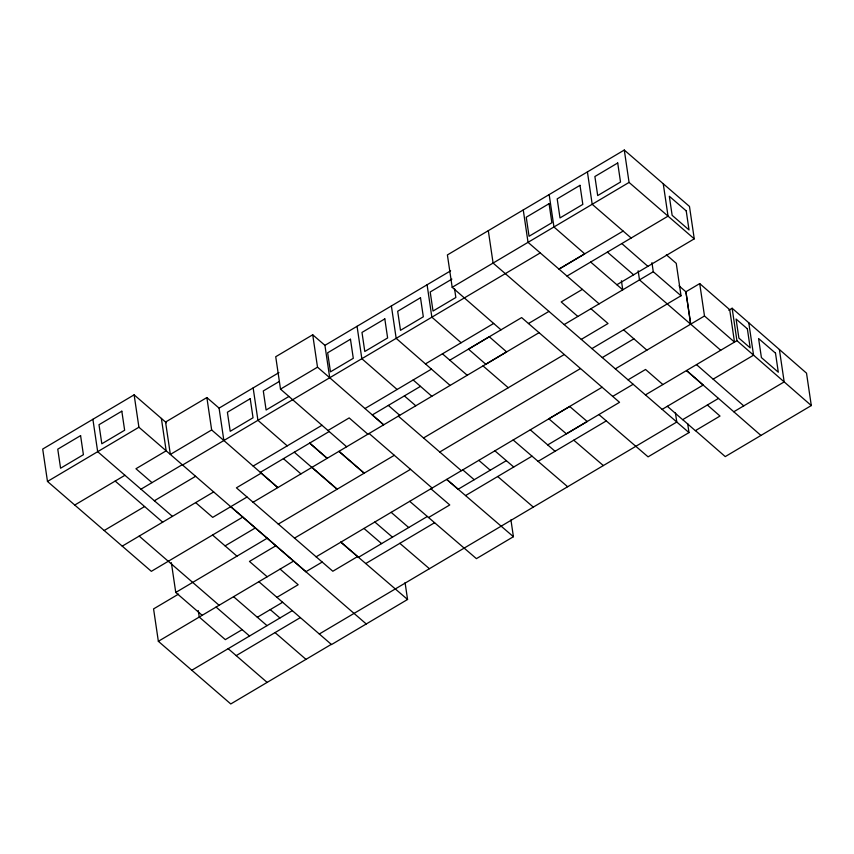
<?xml version="1.0" encoding="UTF-8"?>
<svg xmlns="http://www.w3.org/2000/svg" width="854" height="854" viewBox="0 0 854 854"><rect width="100%" height="100%" fill="white"/><g stroke="black" fill="none" stroke-linecap="round" stroke-linejoin="round"><path stroke-width="1.28" d="M166.402 422.773L134.131 394.836L42.7 449.055L47.482 481.453L151.339 571.326L242.76 517.108M47.482 481.453L138.914 427.235L134.131 394.836M206.871 397.558L165.569 422.047L170.352 454.445L211.653 429.957L206.871 397.558L219.083 408.116L223.865 440.515L277.806 487.602L260.331 472.347L329.196 431.516M420.478 386.36L372.28 414.937L383.659 424.833L329.719 377.746L324.936 345.347L312.724 334.789L275.725 356.726L280.507 389.125L346.66 446.77M616.876 284.734L694.259 238.842L689.477 206.444L624.285 150.037L447.4 254.93L452.182 287.318L500.999 329.836M219.083 408.116L278.959 372.611M324.936 345.347L450.634 270.814M279.269 381.482L263.299 390.951L266.106 410.005L288.93 396.469M451.883 279.119L430.202 291.983L433.021 311.037L455.844 297.502L454.531 288.609M74.746 505.045L124.93 475.283M280.507 389.125L317.507 367.177L312.724 334.789M452.182 287.318L629.067 182.425L624.285 150.037M140.985 489.171L182.222 464.715M182.564 465.014L540.251 252.912M104.177 530.515L144.614 506.539M154.371 500.754L195.609 476.297M623.142 231.071L558.975 269.117L584.734 253.841L553.947 226.972L549.165 194.573M567.003 276.066L668.041 216.147L663.248 183.749M253.147 466.07L322.001 425.249M425.452 363.9L493.676 323.442M122.239 546.144L213.671 491.925M327.989 430.469L349.179 417.916L367.85 434.206M364.989 408.532L431.451 369.131M449.812 360.185L521.634 317.592L619.545 402.319L547.713 444.913M261.217 473.116L236.419 487.826L332.825 571.241L357.612 556.541M582.385 289.378L561.206 301.942L577.838 316.46M528.434 323.549L548.941 311.39M247.041 497.017L212.71 517.375L195.651 502.611M253.03 502.291L539.066 332.676M564.163 324.573L653.278 271.721L651.944 262.658M225.093 545.877L255.303 527.964M581.286 339.38L608.027 323.527L590.904 308.71M278.255 524.132L394.324 455.299M423.541 437.974L564.238 354.538M202.174 615.318L175.753 592.452L267.185 538.233M699.714 283.592L704.497 315.98L734.493 342.091L729.711 309.692L699.714 283.592L685.933 291.758L690.715 324.157L720.712 350.268M591.929 348.592L681.033 295.751L676.251 263.352L666.333 254.77M178.561 594.096L153.571 608.902L158.353 641.301L230.772 703.963L331.288 644.364M275.874 545.759L249.453 561.43L267.185 576.77M294.47 538.148L410.528 469.326M439.757 452.001L580.453 368.565M602.294 357.57L633.892 338.824M615.339 368.853L704.497 315.98M158.353 641.301L293.605 561.099M728.772 310.248L732.134 308.251L806.518 373.166L811.3 405.565L725.249 456.602L695.444 430.608M316.076 556.851L602.113 387.236M628.042 379.849L645.549 369.472L662.885 384.556M305.881 571.732L322.204 562.049M612.638 396.427L633.145 384.268M506.347 460.658L458.15 489.246L446.706 479.393L513.414 536.707L476.415 558.644L409.706 501.33M276.931 597.33L298.163 584.734L280.101 569.106M257.342 617.271L282.642 602.262M427.363 516.467L358.509 557.299L340.885 542.141M428.569 517.513L449.759 504.949L430.896 488.766M465.569 495.566L532.021 456.164M242.173 629.644L225.328 639.635L199.238 617.058L198.277 610.578M645.432 394.9L736.927 340.65L732.134 308.251M365.768 563.533L434.622 522.701M538.073 461.352L606.297 420.905M191.798 670.251L292.324 610.642M236.195 655.626L300.352 617.591M662.16 409.376L703.194 385.047L686.531 370.529L760.925 435.444M713.133 379.155L753.559 355.179L748.777 322.78M319.311 633.999L676.784 422.025L675.439 412.952M667.348 406.301L682.645 419.666L718.502 398.402M405.074 582.631L407.561 599.476L331.523 644.567L258.869 581.702M687.651 423.52L688.986 432.594L648.079 456.847L598.9 414.553M733.799 411.767L784.175 381.898L779.392 349.499M569.714 406.493L548.855 418.812L566.373 433.843L587.232 421.524L569.682 406.472M573.771 440.194L603.351 465.569M513.169 439.981L567.654 486.737M494.882 450.827L513.734 467.01M497.69 476.521L533.323 507.095M374.842 522.007L392.466 537.166M399.832 543.325L429.413 568.711M363.975 528.455L381.599 543.614M340.853 542.162L407.561 599.476M462.772 469.86L474.205 479.713M629.067 182.425L694.259 238.842M631.17 238.01L592.196 204.298L587.413 171.9M679.047 285.887L685.879 291.79L690.662 324.189L639.497 279.898L638.162 270.825M653.278 271.721L681.033 295.751M607.386 252.111L633.604 274.807M590.648 262.039L622.758 289.826L621.424 280.752M599.113 303.843L528.039 242.344L523.256 209.945M688.986 432.594L493.089 263.064L488.307 230.665M483.022 365.907L508.258 387.737M442.447 353.823L467.234 375.269M530.281 429.829L555.068 451.275M404.38 395.914L415.781 405.778M478.827 460.338L490.239 470.212M398.316 416.144L461.363 470.703M317.507 367.177L329.719 377.746M369.088 433.469L432.135 488.029M391.143 512.336L408.703 527.537M311.966 467.341L337.202 489.171M337.052 489.257L294.299 452.214M211.653 429.957L223.865 440.515M230.783 506.657L305.935 571.7M138.914 427.235L366.259 623.975M152.012 482.638L135.957 468.739L166.167 450.827L161.385 418.428M212.55 535.02L236.964 556.157M172.433 516.382L97.676 451.691L92.894 419.293M270.259 609.607L279.941 617.986M115.183 481.069L162.676 522.168M233.569 596.7L267.024 625.64M275.052 632.59L305.988 659.363M139.181 536.098L219.115 605.272M216.083 607.066L249.528 636.016M228.167 648.677L267.131 682.399M388.346 405.415L399.725 415.3M283.421 458.662L300.928 473.895M736.927 340.65L811.3 405.565M621.808 243.561L647.887 266.341M696.49 364.626L743.749 405.874M623.58 329.825L646.873 350.161M707.368 405.009L720.007 416.047L695.337 430.672L682.709 419.624M461.149 342.732L431.868 317.176L427.085 284.777M450.122 385.421L396.171 338.344L391.388 305.945M413.165 379.966L431.836 396.267M397.11 389.488L361.84 358.701L357.057 326.303M287.222 445.873L257.929 420.317L253.147 387.919M510.927 519.862L513.414 536.707M171.355 562.647L175.753 592.452M489.257 336.743L468.472 349.126L485.809 364.263L506.603 351.88L489.257 336.743M80.586 435.636L57.762 449.172L60.581 468.227L83.404 454.702L80.586 435.636M121.823 411.19L99 424.716L101.818 443.781L124.641 430.245L121.823 411.19M549.069 203.69L526.245 217.226L529.053 236.28L551.876 222.745L549.069 203.69M580.005 185.339L557.182 198.875L560 217.93L582.823 204.394L580.005 185.339M617.709 162.986L594.886 176.522L597.693 195.577L620.516 182.041L617.709 162.986M250.222 398.711L227.399 412.236L230.206 431.302L253.03 417.766L250.222 398.711M350.471 339.251L327.648 352.787L330.466 371.842L353.289 358.317L350.471 339.251M384.812 318.894L361.989 332.43L364.797 351.485L387.62 337.949L384.812 318.894M420.499 297.736L397.676 311.262L400.494 330.327L423.317 316.791L420.499 297.736M686.221 210.885L669.322 196.26L672.141 215.325L689.029 229.939L686.221 210.885M747.367 328.811L736.073 319.044L738.891 338.099L750.175 347.866L747.367 328.811M775.496 353.15L758.598 338.526L761.405 357.591L778.304 372.205L775.496 353.15M364.188 473.169L338.963 451.339L364.167 473.191M327.178 458.32L309.671 443.087L327.146 458.342"/></g></svg>
